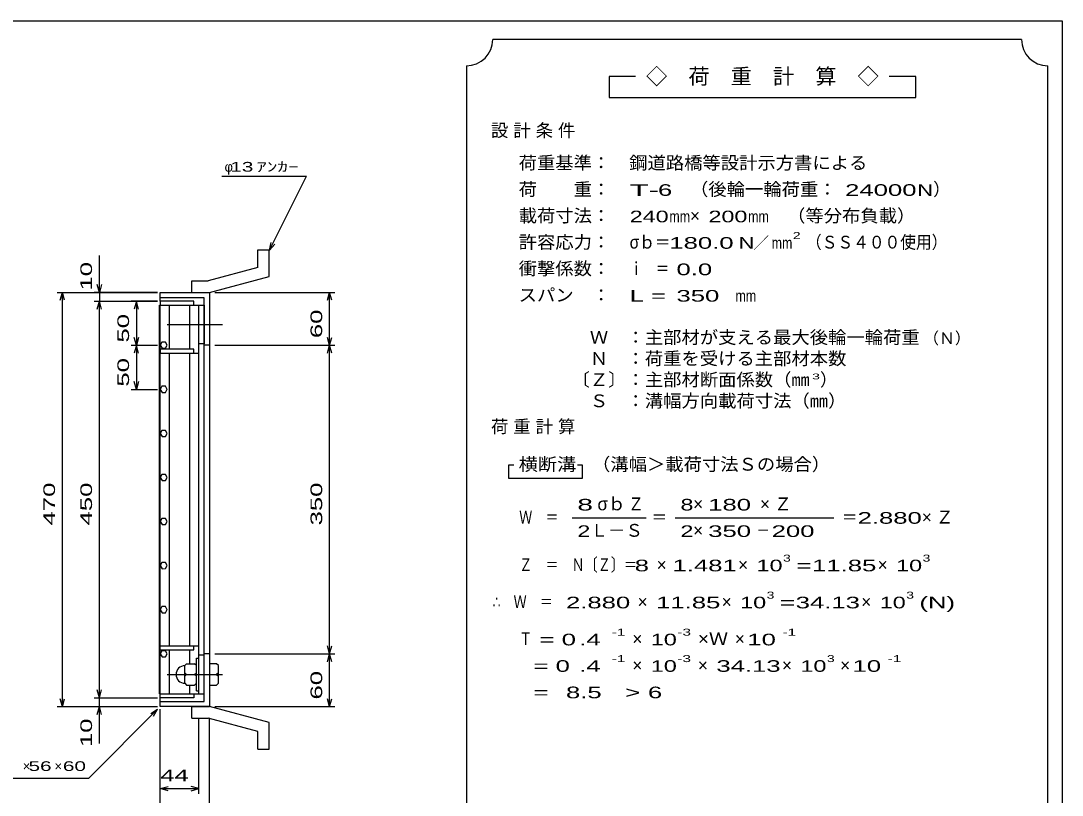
# Model space of a CAD drawing. Units: millimetres, scale not verified. Extents: x -1092 to 1039, y -770 to 632.
# Drawn here: x -143 to 1039, y -246 to 632 of the extents above; entities that cross this region are included whole.
import ezdxf
from ezdxf.enums import TextEntityAlignment as Align

# ---------------------------------------------------------------- set-up
doc = ezdxf.new("R2010")
doc.units = ezdxf.units.MM
doc.header["$LTSCALE"] = 6
doc.linetypes.add('CHAIN', pattern=[18.5, 12, -1.5, 3.5, -1.5])
for name, color, linetype, lineweight in [('0_2', 150, 'Continuous', 25), ('16', 3, 'Continuous', 25), ('19', 6, 'Continuous', 25), ('22', 4, 'Continuous', 25), ('24', 2, 'Continuous', 25)]:
    doc.layers.add(name, color=color, linetype=linetype, lineweight=lineweight)
doc.styles.add('ベクトル', font='')
doc.styles.get('ベクトル').set_extended_font_data('ベクトル')

msp = doc.modelspace()

# ---------------------------------------------------------------- linework, layer by layer
at = {"layer": '0_2'}
for p, q in [((-1037.4, 632.1), (1038.6, 632.1)), ((1038.6, 632.1), (1038.6, -687.9))]:
    msp.add_line(p, q, dxfattribs=at)
at = {"layer": '16'}
for p, q in [((14.3, -131.5), (14.3, 309.5)), ((14.3, 309.5), (15, 309.5)), ((53, 314), (15, 314)), ((15, 314), (15, 309.5)), ((15, 309.5), (53, 309.5)), ((15, -131.5), (15, 309.5)), ((15, 309.5), (59, 309.5)), ((25.5, 259.5), (25.5, 309.5)), ((48.5, 259.5), (48.5, 309.5)), ((53, 309.5), (53, 314)), ((59, -131.5), (59, 309.5)), ((59, 309.5), (65, 309.5)), ((65, 309.5), (65, 265.5)), ((16.976, 267.45), (15, 263.972)), ((15, 263.972), (17.024, 260.522)), ((20.976, 267.478), (16.976, 267.45)), ((17.024, 260.522), (21.024, 260.55)), ((23, 264), (20.976, 267.478)), ((21.024, 260.55), (23, 264.028)), ((65, 265.5), (59, 265.5)), ((15, 259.5), (15, 255)), ((53, 259.5), (15, 259.5)), ((15, 255), (59, 255)), ((25.5, -77), (25.5, 255)), ((48.5, -77), (48.5, 255)), ((53, 255), (53, 259.5)), ((16.976, 217.45), (15, 213.972)), ((15, 213.972), (17.024, 210.522)), ((20.976, 217.478), (16.976, 217.45)), ((23, 214), (20.976, 217.478)), ((21.024, 210.55), (23, 214.028)), ((17.024, 210.522), (21.024, 210.55)), ((16.976, 167.45), (15, 163.972)), ((20.976, 167.478), (16.976, 167.45)), ((23, 164), (20.976, 167.478)), ((15, 163.972), (17.024, 160.522)), ((17.024, 160.522), (21.024, 160.55)), ((21.024, 160.55), (23, 164.028)), ((16.976, 117.45), (15, 113.972)), ((15, 113.972), (17.024, 110.522)), ((20.976, 117.478), (16.976, 117.45)), ((17.024, 110.522), (21.024, 110.55)), ((23, 114), (20.976, 117.478)), ((21.024, 110.55), (23, 114.028)), ((16.976, 67.45), (15, 63.972)), ((15, 63.972), (17.024, 60.522)), ((20.976, 67.478), (16.976, 67.45)), ((17.024, 60.522), (21.024, 60.55)), ((23, 64), (20.976, 67.478)), ((21.024, 60.55), (23, 64.028)), ((16.976, 17.45), (15, 13.972)), ((15, 13.972), (17.024, 10.522)), ((20.976, 17.478), (16.976, 17.45)), ((23, 14), (20.976, 17.478)), ((21.024, 10.55), (23, 14.028)), ((17.024, 10.522), (21.024, 10.55)), ((16.976, -32.55), (15, -36.028)), ((20.976, -32.522), (16.976, -32.55)), ((23, -36), (20.976, -32.522)), ((15, -36.028), (17.024, -39.478)), ((17.024, -39.478), (21.024, -39.45)), ((21.024, -39.45), (23, -35.972)), ((15, -81.5), (15, -77)), ((15, -77), (59, -77)), ((15, -81.5), (53, -81.5)), ((16.976, -82.55), (15, -86.028)), ((20.976, -82.522), (16.976, -82.55)), ((23, -86), (20.976, -82.522)), ((25.5, -131.5), (25.5, -81.5)), ((48.5, -96.5), (48.5, -81.5)), ((53, -81.5), (53, -77)), ((15, -86.028), (17.024, -89.478)), ((17.024, -89.478), (21.024, -89.45)), ((21.024, -89.45), (23, -85.972)), ((56, -128), (56, -91)), ((56, -91), (59, -91)), ((65, -87.5), (59, -87.5)), ((59, -128), (59, -91)), ((65, -131.5), (65, -87.5)), ((45, -97.5), (43, -99.5)), ((43, -119.5), (43, -99.5)), ((45, -97.5), (54, -97.5)), ((56, -99.5), (54, -97.5)), ((45, -109.5), (43, -107.5)), ((45, -109.5), (43, -111.5)), ((45, -109.5), (54, -109.5)), ((54, -109.5), (56, -107.5)), ((56, -111.5), (54, -109.5)), ((43, -119.5), (45, -121.5)), ((45, -121.5), (54, -121.5)), ((48.5, -131.5), (48.5, -122.5)), ((54, -121.5), (56, -119.5)), ((56, -128), (59, -128)), ((14.3, -131.5), (15, -131.5)), ((15, -131.5), (53, -131.5)), ((15, -136), (15, -131.5)), ((15, -131.5), (59, -131.5)), ((53, -136), (15, -136)), ((53, -131.5), (53, -136)), ((59, -131.5), (65, -131.5))]:
    msp.add_line(p, q, dxfattribs=at)
at = {"layer": '16', "linetype": 'CHAIN'}
for p, q in [((22.8, 287.5), (85.8, 287.5)), ((22.8, -109.5), (85.8, -109.5))]:
    msp.add_line(p, q, dxfattribs=at)
at = {"layer": '16'}
msp.add_arc((43, -109.5), 10, 90, 270, dxfattribs=at)
at = {"layer": '19'}
for p, q in [((125.61, 372.12), (138.61, 372.12)), ((125.61, 352.1), (125.61, 372.12)), ((138.61, 342.12), (138.61, 372.12)), ((125.61, 352.1), (69.28, 337.01)), ((50.99, 337.01), (69.28, 337.01)), ((50.99, 324.01), (50.99, 337.01)), ((71, 324), (138.61, 342.12)), ((15, 314), (15, 324)), ((15, 324), (71, 324)), ((51, 324), (71, 324)), ((71, 324), (71, -146)), ((65, 318), (15, 318)), ((65, -140), (65, 318)), ((71, 264), (65, 264)), ((71, -86), (65, -86)), ((79, -97.5), (71, -97.5)), ((71, -97.5), (71, -121.5)), ((81, -99.5), (79, -97.5)), ((81, -119.5), (81, -99.5)), ((71, -109.5), (79, -109.5)), ((81, -107.5), (79, -109.5)), ((79, -109.5), (81, -111.5)), ((71, -121.5), (79, -121.5)), ((79, -121.5), (81, -119.5)), ((15, -146), (15, -136)), ((15, -140), (65, -140)), ((71, -146), (15, -146)), ((50.99, -159.01), (50.99, -146.01)), ((51, -146), (71, -146)), ((138.61, -164.12), (71, -146)), ((50.99, -159.01), (69.28, -159.01)), ((125.61, -174.1), (69.28, -159.01)), ((138.61, -194.12), (138.61, -164.12)), ((125.61, -194.12), (125.61, -174.1)), ((125.61, -194.12), (138.61, -194.12))]:
    msp.add_line(p, q, dxfattribs=at)
at = {"layer": '22'}
for p, q in [((85, 456), (181, 456)), ((139, 372), (181, 456)), ((139, 372), (140.8, 380.76)), ((139, 372), (145, 378.6)), ((-54, 324), (-54, 366)), ((-54, 324), (-56.4, 333)), ((-51.6, 333), (-54, 324)), ((-102, 324), (12, 324)), ((-98.4, 315), (-96, 324)), ((-93.6, 315), (-96, 324)), ((-96, -146), (-96, 324)), ((12, 324), (-60, 324)), ((-54, 324), (-54, 314)), ((77, 324), (213.2, 324)), ((204.8, 315), (207.2, 324)), ((209.6, 315), (207.2, 324)), ((207.2, 264), (207.2, 324)), ((-60, 314), (12, 314)), ((-56.4, 305), (-54, 314)), ((-51.6, 305), (-54, 314)), ((-54, -136), (-54, 314)), ((12, 314), (-18, 314)), ((-12, 314), (-14.4, 305)), ((-9.6, 305), (-12, 314)), ((-12, 314), (-12, 264)), ((-12, 264), (-14.4, 273)), ((-9.6, 273), (-12, 264)), ((207.2, 264), (204.8, 273)), ((207.2, 264), (209.6, 273)), ((-18, 264), (12, 264)), ((-12, 264), (-14.4, 255)), ((-9.6, 255), (-12, 264)), ((-12, 264), (-12, 214)), ((77, 264), (213.2, 264)), ((204.8, 255), (207.2, 264)), ((209.6, 255), (207.2, 264)), ((207.2, -86), (207.2, 264)), ((-18, 214), (12, 214)), ((-12, 214), (-14.4, 223)), ((-9.6, 223), (-12, 214)), ((207.2, -86), (204.8, -77)), ((207.2, -86), (209.6, -77)), ((77, -86), (213.2, -86)), ((204.8, -95), (207.2, -86)), ((209.6, -95), (207.2, -86)), ((207.2, -146), (207.2, -86)), ((-54, -136), (-56.4, -127)), ((-54, -136), (-51.6, -127)), ((-96, -146), (-98.4, -137)), ((-96, -146), (-93.6, -137)), ((-60, -136), (12, -136)), ((-54, -146), (-54, -136)), ((207.2, -146), (204.8, -137)), ((207.2, -146), (209.6, -137)), ((-102, -146), (12, -146)), ((-66, -227), (12, -149)), ((-60, -146), (12, -146)), ((-56.4, -155), (-54, -146)), ((-51.6, -155), (-54, -146)), ((-54, -188), (-54, -146)), ((4.2, -153.8), (12, -149)), ((7.2, -156.8), (12, -149)), ((15, -245), (15, -149)), ((15, -287), (15, -149)), ((77, -146), (213.2, -146)), ((59, -245), (59, -158.802)), ((71, -287), (71, -158.802)), ((-186, -227), (-66, -227)), ((15, -239), (24, -236.6)), ((24, -241.4), (15, -239)), ((15, -239), (59, -239)), ((59, -239), (50, -236.6)), ((50, -241.4), (59, -239))]:
    msp.add_line(p, q, dxfattribs=at)
at = {"layer": '24', "color": 4}
for p, q in [((992.4, 611.1), (392.4, 611.1)), ((362.4, 581.1), (362.4, -348.9)), ((1022.4, -348.9), (1022.4, 581.1)), ((554.4, 569.1), (524.4, 569.1)), ((524.4, 569.1), (524.4, 545.1)), ((872.4, 569.1), (842.4, 569.1)), ((872.4, 545.1), (872.4, 569.1)), ((524.4, 545.1), (872.4, 545.1)), ((416.4, 128.1), (410.4, 128.1)), ((410.4, 128.1), (410.4, 113.1)), ((494.4, 128.1), (488.4, 128.1)), ((494.4, 113.1), (494.4, 128.1)), ((410.4, 113.1), (494.4, 113.1)), ((482.4, 68.1), (566.4, 68.1)), ((599.4, 68.1), (779.4, 68.1))]:
    msp.add_line(p, q, dxfattribs=at)
for centre, start, end in [((362.4, 611.1), 270, 0), ((1022.4, 611.1), 180, 270)]:
    msp.add_arc(centre, 30, start, end, dxfattribs=at)

# ---------------------------------------------------------------- texts
at = {"layer": '22', "color": 2, "style": 'ベクトル'}
for s, p in [('φ', (88, 466.5)), ('×', (-141, -213.5)), ('×', (-105, -213.5))]:
    msp.add_text(s, height=11, dxfattribs=at).set_placement(p, align=Align.MIDDLE_LEFT)
for s, height, width, p in [(' 13 ', 11, 1.6, (88, 466.5)), ('ｱﾝｶｰ', 11, 1.6, (124, 466.5)), (' 56 ', 11, 1.6, (-141, -213.5)), (' 60 ', 11, 1.6, (-102, -213.5)), (' 44 ', 13.2, 1.65, (7, -224))]:
    msp.add_text(s, height=height, dxfattribs=dict(at, width=width)).set_placement(p, align=Align.MIDDLE_LEFT)
at = {"layer": '22', "color": 2, "style": 'ベクトル', "width": 1.65}
for s, p in [(' 10 ', (-69, 318)), (' 50 ', (-27, 259)), (' 60 ', (192.2, 264)), (' 50 ', (-27, 209)), (' 470 ', (-111, 51.5)), (' 450 ', (-69, 51.5)), (' 350 ', (192.2, 51.5)), (' 60 ', (192.2, -146)), (' 10 ', (-69, -200))]:
    msp.add_text(s, height=13.2, rotation=90, dxfattribs=at).set_placement(p, align=Align.MIDDLE_LEFT)
at = {"layer": '24', "style": 'ベクトル'}
for s, height, p in [('◇\u3000荷\u3000重\u3000計\u3000算\u3000◇', 17.6, (566.4, 569.1)), ('）', 14.52, (892.2, 441)), ('×', 14.52, (616.2, 411)), ('／', 13.2, (687.9, 380.1)), ('（Ｎ）', 13.2, (880.8, 272.1)), ('）', 14.52, (763.8, 225)), ('σｂ', 14.52, (511.2, 84)), ('×', 14.52, (619.8, 84)), ('Ｌ－Ｓ', 14.52, (503.4, 54)), ('×', 14.52, (619.8, 54)), ('×', 14.52, (578.4, 15)), ('×', 14.52, (670.8, 15)), ('×', 14.52, (829.2, 15)), ('×', 14.52, (556.8, -27)), ('×', 14.52, (652.2, -27)), ('×', 14.52, (810.6, -27)), ('×', 14.52, (550.8, -69)), ('×', 14.52, (667.2, -69)), ('×', 14.52, (550.8, -99)), ('×', 14.52, (625.2, -99)), ('×', 14.52, (720.6, -99)), ('×', 14.52, (786.6, -99))]:
    msp.add_text(s, height=height, dxfattribs=at).set_placement(p, align=Align.MIDDLE_LEFT)
for s, height, width, p in [('荷重基準：\u3000', 14.52, 1.05, (421.8, 471)), ('鋼道路橋等設計示方書による', 14.52, 1.05, (547.2, 471)), ('荷\u3000\u3000重：\u3000', 14.52, 1.05, (421.8, 441)), ('（後輪一輪荷重：', 14.52, 1.05, (616.2, 441)), ('T-', 13.2, 2, (547.8, 440.1)), (' 6 ', 13.2, 1.65, (571.8, 440.1)), (' 24000', 13.2, 1.65, (784.2, 440.1)), ('N', 13.2, 1.4, (874.2, 440.1)), ('載荷寸法：\u3000', 14.52, 1.05, (421.8, 411)), ('240', 13.2, 1.5, (547.8, 410.1)), ('mm', 13.2, 0.8, (592.8, 410.1)), ('200', 13.2, 1.5, (637.2, 410.1)), ('mm', 13.2, 0.8, (682.2, 410.1)), ('\u3000（等分布負載）', 14.52, 1.05, (705.6, 411)), ('許容応力：\u3000', 14.52, 1.05, (421.8, 381)), ('2', 7.918, 1.5, (732.9, 388.5)), ('（ＳＳ４００使用）', 14.52, 0.9, (747.9, 381)), ('σｂ＝', 14.52, 0.9, (547.8, 381)), ('180.0', 13.2, 1.65, (592.8, 380.1)), ('N', 13.2, 1.4, (671.4, 380.1)), ('mm', 13.2, 0.8, (708.9, 380.1)), ('衝撃係数：\u3000', 14.52, 1.05, (421.8, 351)), ('ｉ\u3000＝', 14.52, 0.75, (547.8, 351)), (' 0.0', 13.2, 1.65, (592.8, 350.1)), ('スパン\u3000：\u3000', 14.52, 1.05, (421.8, 321)), ('L =', 13.2, 1.65, (547.8, 320.1)), (' 350 ', 13.2, 1.65, (592.8, 320.1)), ('mm', 13.2, 0.8, (667.8, 320.1)), ('\u3000Ｗ\u3000：主部材が支える最大後輪一輪荷重', 14.52, 1.05, (481.8, 273)), ('\u3000Ｎ\u3000：荷重を受ける主部材本数', 14.52, 1.05, (481.8, 249)), ('〔Ｚ〕：主部材断面係数（㎜', 14.52, 1.05, (481.8, 225)), ('3', 6.598, 1.8, (754.8, 228.6)), ('\u3000Ｓ\u3000：溝幅方向載荷寸法（㎜）', 14.52, 1.05, (481.8, 201)), ('横断溝', 14.52, 1.1, (421.8, 129)), ('\u3000（溝幅＞載荷寸法Ｓの場合）', 14.52, 1.05, (484.2, 129)), ('8', 13.2, 1.8, (488.4, 83.1)), ('Ｚ', 14.52, 0.9, (546, 84)), ('8', 13.2, 1.5, (605.4, 83.1)), (' 180 ', 13.2, 1.65, (628.8, 83.1)), ('Ｗ\u3000＝', 14.52, 0.75, (422.4, 69)), ('＝', 14.52, 0.9, (572.4, 69)), ('＝', 14.52, 0.9, (788.4, 69)), ('2.880', 13.2, 1.65, (806.4, 68.1)), ('2', 13.2, 1.5, (488.4, 53.1)), ('2', 13.2, 1.5, (605.4, 53.1)), (' 350 ', 13.2, 1.65, (628.8, 53.1)), (' 200 ', 13.2, 1.65, (700.8, 53.1)), ('－', 14.52, 0.75, (691.8, 54)), ('Ｚ\u3000＝\u3000Ｎ〔Ｚ〕＝', 14.52, 0.75, (422.4, 15)), ('3', 7.918, 1.5, (721.8, 22.5)), ('3', 7.918, 1.5, (880.2, 22.5)), (' 8 ', 13.2, 1.65, (545.4, 14.1)), ('1.481', 13.2, 1.65, (596.4, 14.1)), ('10', 13.2, 1.5, (691.8, 14.1)), ('=', 13.2, 1.7, (736.8, 14.1)), ('11.85', 13.2, 1.65, (754.8, 14.1)), ('10', 13.2, 1.5, (850.2, 14.1)), ('∴\u3000Ｗ\u3000＝', 14.52, 0.75, (392.4, -27)), (' 2.880', 13.2, 1.65, (467.4, -27.9)), ('11.85', 13.2, 1.65, (577.8, -27.9)), ('10', 13.2, 1.5, (673.2, -27.9)), ('3', 7.918, 1.5, (703.2, -19.5)), ('34.13', 13.2, 1.65, (736.2, -27.9)), ('10', 13.2, 1.5, (831.6, -27.9)), ('3', 7.918, 1.5, (861.6, -19.5)), ('(N)', 13.2, 1.65, (876.6, -27.9)), ('=', 13.2, 1.7, (718.2, -27.9)), ('-1', 7.918, 1.65, (527.4, -61.5)), ('-3', 7.918, 1.65, (601.8, -61.5)), ('-1', 7.918, 1.65, (721.2, -61.5)), ('Ｔ', 14.52, 0.75, (422.4, -69)), (' = 0', 13.2, 1.65, (437.4, -69.9)), (' .4 ', 13.2, 1.65, (482.4, -69.9)), ('10', 13.2, 1.5, (571.8, -69.9)), ('×Ｗ', 14.52, 1.1, (625.2, -69)), (' 10 ', 13.2, 1.65, (673.2, -69.9)), ('  = 0', 13.2, 1.65, (422.4, -99.9)), (' .4 ', 13.2, 1.65, (482.4, -99.9)), ('-1', 7.918, 1.65, (527.4, -91.5)), ('10', 13.2, 1.5, (571.8, -99.9)), ('-3', 7.918, 1.65, (601.8, -91.5)), ('34.13', 13.2, 1.65, (646.2, -99.9)), ('10', 13.2, 1.5, (741.6, -99.9)), ('3', 7.918, 1.5, (771.6, -91.5)), (' 10 ', 13.2, 1.65, (792.6, -99.9)), ('-1', 7.918, 1.65, (840.6, -91.5)), ('  =', 13.2, 1.65, (422.4, -129.9)), (' 8.5', 13.2, 1.65, (467.4, -129.9)), ('>', 13.2, 1.7, (542.4, -129.9)), (' 6 ', 13.2, 1.65, (560.4, -129.9))]:
    msp.add_text(s, height=height, dxfattribs=dict(at, width=width)).set_placement(p, align=Align.MIDDLE_LEFT)
at = {"layer": '24', "char_height": 14.52, "attachment_point": 4, "style": 'ベクトル'}
for s, insert in [('\\T1.28;設計条件', (390.3, 507)), ('\\T1.28;荷重計算', (390.3, 171)), ('\\T1.42;×Ｚ', (695.7, 84)), ('\\T1.42;×Ｚ', (879.3, 69))]:
    msp.add_mtext(s, dxfattribs=dict(at, insert=insert))

doc.saveas('drawing.dxf')
